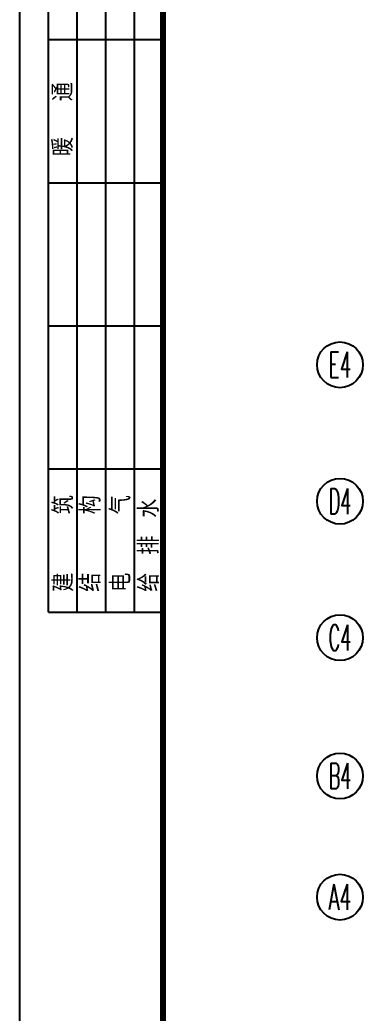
# Model space of a CAD drawing. Extents: x -542930 to 249594, y -301235 to 84515.
# Drawn here: x -122156 to -107169, y -148501 to -105121 of the extents above; entities that cross this region are included whole.
import ezdxf
from ezdxf.enums import TextEntityAlignment as Align

# ---------------------------------------------------------------- set-up
doc = ezdxf.new("R2010")
doc.units = 0
doc.header["$LTSCALE"] = 1000
doc.header["$MEASUREMENT"] = 0
doc.layers.get('0').update_dxf_attribs({"linetype": 'CONTINUOUS'})
for name, color, linetype in [('AXIS', 3, 'CONTINUOUS'), ('AXIS_TEXT', 7, 'CONTINUOUS'), ('TEXT', 7, 'CONTINUOUS')]:
    doc.layers.add(name, color=color, linetype=linetype)
doc.styles.add('COMPLEX', font='COMPLEX')
doc.styles.add('HZ', font='txt', dxfattribs={"width": 0.7, "height": 5, "bigfont": 'STF:宋体'})

# ---------------------------------------------------------------- blocks, each defined once
blk = doc.blocks.new('_LABEL1')
for p, q in [((-150, 20), (-75, 20)), ((-150, 20), (-150, 0)), ((-125, 20), (-125, 0)), ((-100, 20), (-100, 0)), ((-75, 20), (-75, 0)), ((-75, 20), (-75, 0)), ((-75, 20), (0, 20)), ((-50, 20), (-50, 0)), ((-25, 20), (-25, 0)), ((0, 20), (0, 0)), ((-150, 15), (-75, 15)), ((-75, 15), (0, 15)), ((-150, 10), (-75, 10)), ((-75, 10), (0, 10)), ((-150, 5), (-75, 5)), ((-75, 5), (0, 5)), ((-150, 0), (-75, 0)), ((-75, 0), (0, 0))]:
    blk.add_line(p, q)
at = {"style": 'HZ'}
for s, p in [('建   筑', (-146.45, 15.65)), ('暖  通', (-70.35, 15.73)), ('结   构', (-146.45, 10.91)), ('电   气', (-146.45, 5.65)), ('给 排 水', (-146.45, 0.73))]:
    blk.add_text(s, height=3.509, dxfattribs=at).set_placement(p)
blk = doc.blocks.new('_AXISO')
blk.add_circle((0, 0), 0.5)
at = {"layer": 'AXIS_TEXT', "style": 'COMPLEX', "width": 1.041667}
blk.add_attdef('A', text='', height=0.56, dxfattribs=at).set_placement((-0.25, -0.28), (0.25, -0.28), align=Align.FIT)

msp = doc.modelspace()

# ---------------------------------------------------------------- linework, layer by layer
at = {"layer": 'TEXT'}
msp.add_lwpolyline([(-122155.993, -301235.058), (-122155.993, -90985.058), (249594.007, -90985.058), (249594.007, -301235.058)], close=True, dxfattribs=at)
at = {"layer": 'TEXT', "const_width": 250}
msp.add_lwpolyline([(-115905.993, -298735.058), (247094.007, -298735.058), (247094.007, -93485.058), (-115905.993, -93485.058)], close=True, dxfattribs=at)

# ---------------------------------------------------------------- block references
at = {"layer": 'AXIS'}
ref = msp.add_blockref('_AXISO', (-108180.89, -120184.309), dxfattribs=dict(at, xscale=2000, yscale=2000, zscale=2000))
ref.add_attrib('A', 'E4', dxfattribs={"layer": 'AXIS_TEXT', "height": 1120, "style": 'COMPLEX', "width": 0.506757}).set_placement((-108680.89, -120744.309), (-107680.89, -120744.309), align=Align.FIT)
ref = msp.add_blockref('_AXISO', (-108180.89, -126144.309), dxfattribs=dict(at, xscale=2000, yscale=2000, zscale=2000))
ref.add_attrib('A', 'D4', dxfattribs={"layer": 'AXIS_TEXT', "height": 1120, "style": 'COMPLEX', "width": 0.493421}).set_placement((-108680.89, -126704.309), (-107680.89, -126704.309), align=Align.FIT)
ref = msp.add_blockref('_AXISO', (-108180.89, -132104.309), dxfattribs=dict(at, xscale=2000, yscale=2000, zscale=2000))
ref.add_attrib('A', 'C4', dxfattribs={"layer": 'AXIS_TEXT', "height": 1120, "style": 'COMPLEX', "width": 0.506757}).set_placement((-108680.89, -132664.309), (-107680.89, -132664.309), align=Align.FIT)
ref = msp.add_blockref('_AXISO', (-108180.89, -138144.309), dxfattribs=dict(at, xscale=2000, yscale=2000, zscale=2000))
ref.add_attrib('A', 'B4', dxfattribs={"layer": 'AXIS_TEXT', "height": 1120, "style": 'COMPLEX', "width": 0.493421}).set_placement((-108680.89, -138704.309), (-107680.89, -138704.309), align=Align.FIT)
ref = msp.add_blockref('_AXISO', (-108180.89, -143434.309), dxfattribs=dict(at, xscale=2000, yscale=2000, zscale=2000))
ref.add_attrib('A', 'A4', dxfattribs={"layer": 'AXIS_TEXT', "height": 1120, "style": 'COMPLEX', "width": 0.506757}).set_placement((-108680.89, -143994.309), (-107680.89, -143994.309), align=Align.FIT)
at = {"layer": 'TEXT', "xscale": 250, "yscale": 250, "zscale": 250, "rotation": 90}
msp.add_blockref('_LABEL1', (-115905.993, -93485.058), dxfattribs=at)

doc.saveas('drawing.dxf')
